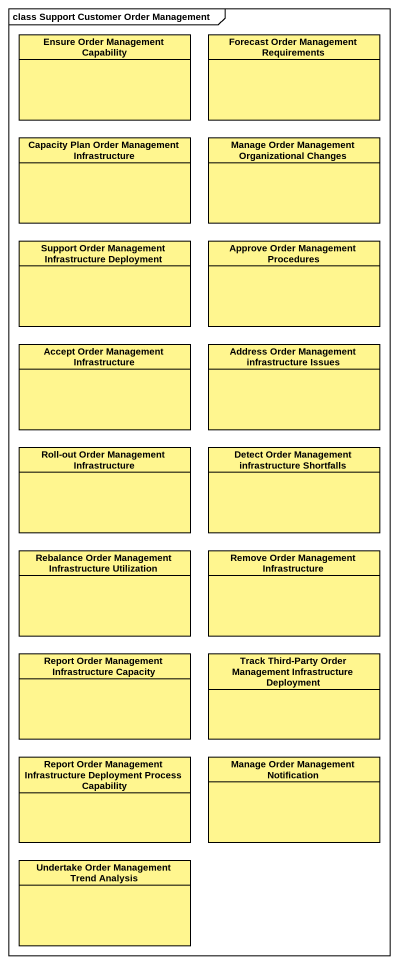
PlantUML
@startuml
mainframe class Support Customer Order Management
hide circle
hide empty members
class "Ensure Order Management Capability" as Ensure_Order_Management #FFF68F
class "Forecast Order Management Requirements" as Forecast_Order_Management #FFF68F
class "Capacity Plan Order Management Infrastructure" as Capacity_Plan_Order #FFF68F
class "Manage Order Management Organizational Changes" as Manage_Order_Management #FFF68F
class "Support Order Management Infrastructure Deployment" as Support_Order_Management #FFF68F
class "Approve Order Management Procedures" as Approve_Order_Management #FFF68F
class "Accept Order Management Infrastructure" as Accept_Order_Management #FFF68F
class "Address Order Management infrastructure Issues" as Address_Order_Management #FFF68F
class "Roll-out Order Management Infrastructure" as Roll_out_Order_Management #FFF68F
class "Detect Order Management infrastructure Shortfalls" as Detect_Order_Management #FFF68F
class "Rebalance Order Management Infrastructure Utilization" as Rebalance_Order_Management #FFF68F
class "Remove Order Management Infrastructure" as Remove_Order_Management #FFF68F
class "Report Order Management Infrastructure Capacity" as Report_Order_Management #FFF68F
class "Track Third-Party Order Management Infrastructure Deployment" as Track_Third_Party_Order #FFF68F
class "Report Order Management Infrastructure Deployment Process Capability" as Report_Order_Management_2 #FFF68F
class "Manage Order Management Notification" as Manage_Order_Management_2 #FFF68F
class "Undertake Order Management Trend Analysis" as Undertake_Order_Management #FFF68F
@enduml
